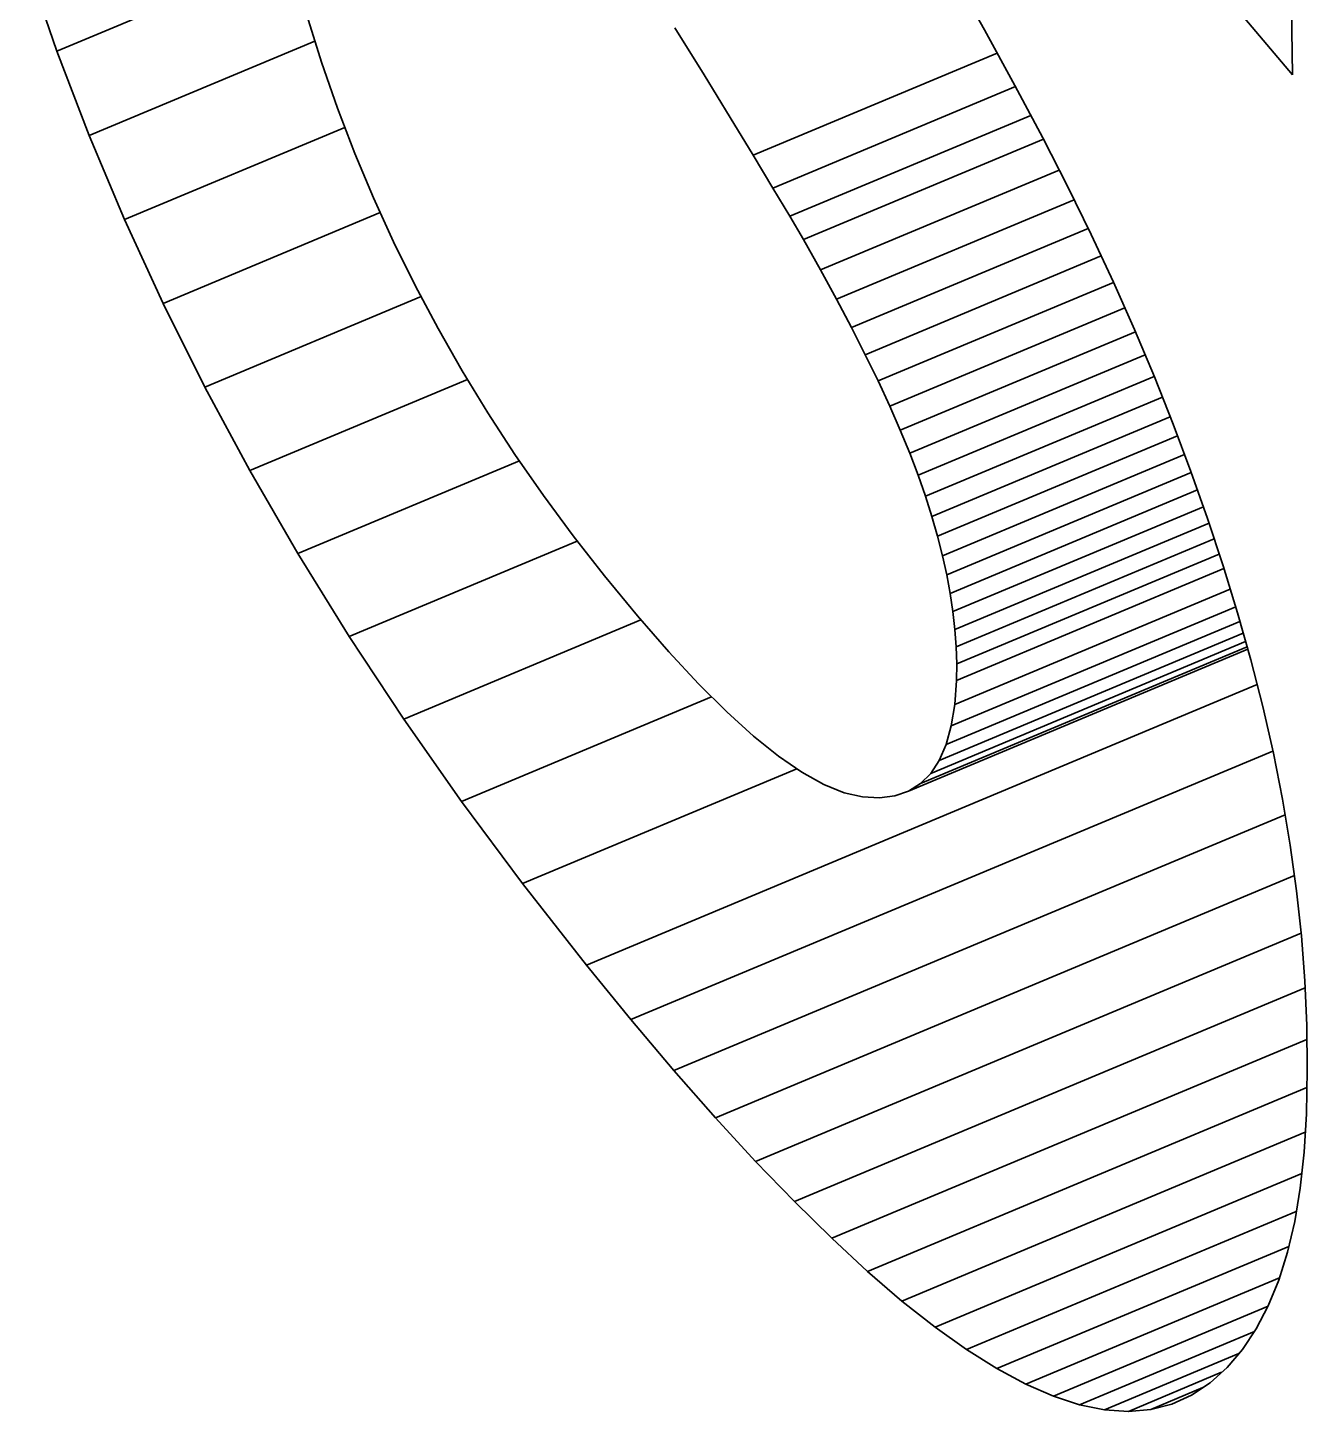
# Model space of a CAD drawing. Extents: x 23 to 417, y 3 to 294.
# Drawn here: x 283.0697 to 283.2208, y 65.1616 to 65.3252 of the extents above; entities that cross this region are included whole.
import ezdxf

# ---------------------------------------------------------------- set-up
doc = ezdxf.new("R2010")
doc.units = 0
doc.layers.get('0').update_dxf_attribs({"lineweight": 13})

# ---------------------------------------------------------------- blocks, each defined once
blk = doc.blocks.new('BLOCK4687')
at = {"color": 7, "lineweight": 35, "ltscale": 0.008018}
blk.add_line((17.21067, -67.78083), (17.00354, -67.53598), dxfattribs=at)
at = {"color": 7, "lineweight": 35, "ltscale": 0.003735}
blk.add_line((16.4807, -67.76676), (16.61852, -67.70909), dxfattribs=at)
at = {"color": 7, "lineweight": 35, "ltscale": 0.001322}
blk.add_line((16.4807, -67.76676), (16.46341, -67.71681), dxfattribs=at)
at = {"color": 7, "lineweight": 35, "ltscale": 0.000996817}
blk.add_line((17.00901, -67.71946), (17.0286, -67.75419), dxfattribs=at)
at = {"color": 7, "lineweight": 35, "ltscale": 0.000726285}
blk.add_line((16.62837, -67.74554), (16.63701, -67.77328), dxfattribs=at)
at = {"color": 7, "lineweight": 35, "ltscale": 0.000981069}
blk.add_line((17.21011, -67.74159), (17.21067, -67.78083), dxfattribs=at)
at = {"color": 7, "lineweight": 35, "ltscale": 0.000821115}
blk.add_line((16.86298, -67.78088), (16.84573, -67.75293), dxfattribs=at)
at = {"color": 7, "lineweight": 35, "ltscale": 0.000936261}
blk.add_line((17.0286, -67.75419), (17.04661, -67.78703), dxfattribs=at)
at = {"color": 7, "lineweight": 35, "ltscale": 0.003615}
blk.add_line((16.49975, -67.81662), (16.63313, -67.7608), dxfattribs=at)
at = {"color": 7, "lineweight": 35, "ltscale": 0.001334}
blk.add_line((16.49975, -67.81662), (16.4807, -67.76676), dxfattribs=at)
at = {"color": 7, "lineweight": 35, "ltscale": 0.003907}
blk.add_line((16.89196, -67.82828), (17.03614, -67.76794), dxfattribs=at)
at = {"color": 7, "lineweight": 35, "ltscale": 0.000720356}
blk.add_line((16.63701, -67.77328), (16.64645, -67.8005), dxfattribs=at)
at = {"color": 7, "lineweight": 35, "ltscale": 0.000736748}
blk.add_line((16.87839, -67.806), (16.86298, -67.78088), dxfattribs=at)
at = {"color": 7, "lineweight": 35, "ltscale": 0.003884}
blk.add_line((16.9037, -67.84774), (17.04701, -67.78777), dxfattribs=at)
at = {"color": 7, "lineweight": 35, "ltscale": 0.00087637}
blk.add_line((17.04661, -67.78703), (17.06306, -67.81799), dxfattribs=at)
at = {"color": 7, "lineweight": 35, "ltscale": 0.000715492}
blk.add_line((16.64645, -67.8005), (16.65669, -67.82723), dxfattribs=at)
at = {"color": 7, "lineweight": 35, "ltscale": 0.00386}
blk.add_line((16.91359, -67.86437), (17.05603, -67.80476), dxfattribs=at)
at = {"color": 7, "lineweight": 35, "ltscale": 0.003528}
blk.add_line((16.52063, -67.86635), (16.65081, -67.81187), dxfattribs=at)
at = {"color": 7, "lineweight": 35, "ltscale": 0.000652282}
blk.add_line((16.89196, -67.82828), (16.87839, -67.806), dxfattribs=at)
at = {"color": 7, "lineweight": 35, "ltscale": 0.001348}
blk.add_line((16.52063, -67.86635), (16.49975, -67.81662), dxfattribs=at)
at = {"color": 7, "lineweight": 35, "ltscale": 0.003844}
blk.add_line((16.92165, -67.87817), (17.06348, -67.81881), dxfattribs=at)
at = {"color": 7, "lineweight": 35, "ltscale": 0.000816029}
blk.add_line((17.06306, -67.81799), (17.07792, -67.84704), dxfattribs=at)
at = {"color": 7, "lineweight": 35, "ltscale": 0.000713432}
blk.add_line((16.65669, -67.82723), (16.66774, -67.85354), dxfattribs=at)
at = {"color": 7, "lineweight": 35, "ltscale": 0.000568213}
blk.add_line((16.9037, -67.84774), (16.89196, -67.82828), dxfattribs=at)
at = {"color": 7, "lineweight": 35, "ltscale": 0.003823}
blk.add_line((16.93176, -67.89608), (17.07281, -67.83705), dxfattribs=at)
at = {"color": 7, "lineweight": 35, "ltscale": 0.000714709}
blk.add_line((16.66774, -67.85354), (16.67961, -67.87955), dxfattribs=at)
at = {"color": 7, "lineweight": 35, "ltscale": 0.000483559}
blk.add_line((16.91359, -67.86437), (16.9037, -67.84774), dxfattribs=at)
at = {"color": 7, "lineweight": 35, "ltscale": 0.000782323}
blk.add_line((17.07792, -67.84704), (17.09168, -67.87515), dxfattribs=at)
at = {"color": 7, "lineweight": 35, "ltscale": 0.003805}
blk.add_line((16.94122, -67.91338), (17.08163, -67.85462), dxfattribs=at)
at = {"color": 7, "lineweight": 35, "ltscale": 0.001364}
blk.add_line((16.54339, -67.91592), (16.52063, -67.86635), dxfattribs=at)
at = {"color": 7, "lineweight": 35, "ltscale": 0.003477}
blk.add_line((16.54339, -67.91592), (16.6717, -67.86222), dxfattribs=at)
at = {"color": 7, "lineweight": 35, "ltscale": 0.000399533}
blk.add_line((16.92165, -67.87817), (16.91359, -67.86437), dxfattribs=at)
at = {"color": 7, "lineweight": 35, "ltscale": 0.00051419}
blk.add_line((16.93176, -67.89608), (16.92165, -67.87817), dxfattribs=at)
at = {"color": 7, "lineweight": 35, "ltscale": 0.00379}
blk.add_line((16.95005, -67.93008), (17.08992, -67.87154), dxfattribs=at)
at = {"color": 7, "lineweight": 35, "ltscale": 0.000774327}
blk.add_line((17.09168, -67.87515), (17.10478, -67.90322), dxfattribs=at)
at = {"color": 7, "lineweight": 35, "ltscale": 0.00071691}
blk.add_line((16.67961, -67.87955), (16.6923, -67.90526), dxfattribs=at)
at = {"color": 7, "lineweight": 35, "ltscale": 0.003777}
blk.add_line((16.95823, -67.94615), (17.0976, -67.88783), dxfattribs=at)
at = {"color": 7, "lineweight": 35, "ltscale": 0.000493106}
blk.add_line((16.94122, -67.91338), (16.93176, -67.89608), dxfattribs=at)
at = {"color": 7, "lineweight": 35, "ltscale": 0.000719492}
blk.add_line((16.6923, -67.90526), (16.70582, -67.93067), dxfattribs=at)
at = {"color": 7, "lineweight": 35, "ltscale": 0.003769}
blk.add_line((16.96577, -67.96162), (17.10487, -67.90341), dxfattribs=at)
at = {"color": 7, "lineweight": 35, "ltscale": 0.000766476}
blk.add_line((17.10478, -67.90322), (17.11722, -67.93124), dxfattribs=at)
at = {"color": 7, "lineweight": 35, "ltscale": 0.001381}
blk.add_line((16.56805, -67.96533), (16.54339, -67.91592), dxfattribs=at)
at = {"color": 7, "lineweight": 35, "ltscale": 0.003463}
blk.add_line((16.56805, -67.96533), (16.69581, -67.91186), dxfattribs=at)
at = {"color": 7, "lineweight": 35, "ltscale": 0.000472114}
blk.add_line((16.95005, -67.93008), (16.94122, -67.91338), dxfattribs=at)
at = {"color": 7, "lineweight": 35, "ltscale": 0.003762}
blk.add_line((16.97268, -67.97648), (17.11151, -67.91838), dxfattribs=at)
at = {"color": 7, "lineweight": 35, "ltscale": 0.000722664}
blk.add_line((16.70582, -67.93067), (16.72015, -67.95577), dxfattribs=at)
at = {"color": 7, "lineweight": 35, "ltscale": 0.000450955}
blk.add_line((16.95823, -67.94615), (16.95005, -67.93008), dxfattribs=at)
at = {"color": 7, "lineweight": 35, "ltscale": 0.003763}
blk.add_line((16.97893, -67.99072), (17.11779, -67.9326), dxfattribs=at)
at = {"color": 7, "lineweight": 35, "ltscale": 0.000759645}
blk.add_line((17.11722, -67.93124), (17.12901, -67.95924), dxfattribs=at)
at = {"color": 7, "lineweight": 35, "ltscale": 0.000430172}
blk.add_line((16.96577, -67.96162), (16.95823, -67.94615), dxfattribs=at)
at = {"color": 7, "lineweight": 35, "ltscale": 0.003766}
blk.add_line((16.98455, -68.00434), (17.12351, -67.94619), dxfattribs=at)
at = {"color": 7, "lineweight": 35, "ltscale": 0.000726472}
blk.add_line((16.72015, -67.95577), (16.7353, -67.98057), dxfattribs=at)
at = {"color": 7, "lineweight": 35, "ltscale": 0.003778}
blk.add_line((16.98952, -68.01735), (17.12892, -67.95902), dxfattribs=at)
at = {"color": 7, "lineweight": 35, "ltscale": 0.000752051}
blk.add_line((17.12901, -67.95924), (17.14014, -67.98719), dxfattribs=at)
at = {"color": 7, "lineweight": 35, "ltscale": 0.001399}
blk.add_line((16.59459, -68.0146), (16.56805, -67.96533), dxfattribs=at)
at = {"color": 7, "lineweight": 35, "ltscale": 0.003486}
blk.add_line((16.59459, -68.0146), (16.72321, -67.96078), dxfattribs=at)
at = {"color": 7, "lineweight": 35, "ltscale": 0.000409557}
blk.add_line((16.97268, -67.97648), (16.96577, -67.96162), dxfattribs=at)
at = {"color": 7, "lineweight": 35, "ltscale": 0.00038879}
blk.add_line((16.97893, -67.99072), (16.97268, -67.97648), dxfattribs=at)
at = {"color": 7, "lineweight": 35, "ltscale": 0.003792}
blk.add_line((16.99385, -68.02975), (17.13377, -67.9712), dxfattribs=at)
at = {"color": 7, "lineweight": 35, "ltscale": 0.00073136}
blk.add_line((16.7353, -67.98057), (16.75128, -68.00507), dxfattribs=at)
at = {"color": 7, "lineweight": 35, "ltscale": 0.003815}
blk.add_line((16.99764, -68.04172), (17.1384, -67.98282), dxfattribs=at)
at = {"color": 7, "lineweight": 35, "ltscale": 0.000368503}
blk.add_line((16.98455, -68.00434), (16.97893, -67.99072), dxfattribs=at)
at = {"color": 7, "lineweight": 35, "ltscale": 0.000745483}
blk.add_line((17.14014, -67.98719), (17.15061, -68.01511), dxfattribs=at)
at = {"color": 7, "lineweight": 35, "ltscale": 0.003841}
blk.add_line((17.001, -68.05346), (17.14275, -67.99414), dxfattribs=at)
at = {"color": 7, "lineweight": 35, "ltscale": 0.003548}
blk.add_line((16.62302, -68.06371), (16.75395, -68.00892), dxfattribs=at)
at = {"color": 7, "lineweight": 35, "ltscale": 0.000736426}
blk.add_line((16.75128, -68.00507), (16.76808, -68.02927), dxfattribs=at)
at = {"color": 7, "lineweight": 35, "ltscale": 0.000348166}
blk.add_line((16.98952, -68.01735), (16.98455, -68.00434), dxfattribs=at)
at = {"color": 7, "lineweight": 35, "ltscale": 0.003874}
blk.add_line((17.00392, -68.06495), (17.14687, -68.00513), dxfattribs=at)
at = {"color": 7, "lineweight": 35, "ltscale": 0.001419}
blk.add_line((16.62302, -68.06371), (16.59459, -68.0146), dxfattribs=at)
at = {"color": 7, "lineweight": 35, "ltscale": 0.000328363}
blk.add_line((16.99385, -68.02975), (16.98952, -68.01735), dxfattribs=at)
at = {"color": 7, "lineweight": 35, "ltscale": 0.003914}
blk.add_line((17.0064, -68.0762), (17.15084, -68.01575), dxfattribs=at)
at = {"color": 7, "lineweight": 35, "ltscale": 0.000739173}
blk.add_line((17.15061, -68.01511), (17.16043, -68.043), dxfattribs=at)
at = {"color": 7, "lineweight": 35, "ltscale": 0.000742111}
blk.add_line((16.76808, -68.02927), (16.7857, -68.05316), dxfattribs=at)
at = {"color": 7, "lineweight": 35, "ltscale": 0.000313937}
blk.add_line((16.99764, -68.04172), (16.99385, -68.02975), dxfattribs=at)
at = {"color": 7, "lineweight": 35, "ltscale": 0.003958}
blk.add_line((17.00844, -68.08721), (17.15448, -68.02609), dxfattribs=at)
at = {"color": 7, "lineweight": 35, "ltscale": 0.000305195}
blk.add_line((17.001, -68.05346), (16.99764, -68.04172), dxfattribs=at)
at = {"color": 7, "lineweight": 35, "ltscale": 0.004009}
blk.add_line((17.01006, -68.09798), (17.15799, -68.03607), dxfattribs=at)
at = {"color": 7, "lineweight": 35, "ltscale": 0.004068}
blk.add_line((17.01123, -68.10851), (17.16132, -68.0457), dxfattribs=at)
at = {"color": 7, "lineweight": 35, "ltscale": 0.000732867}
blk.add_line((17.16043, -68.043), (17.1696, -68.07085), dxfattribs=at)
at = {"color": 7, "lineweight": 35, "ltscale": 0.003653}
blk.add_line((16.65334, -68.11267), (16.78813, -68.05626), dxfattribs=at)
at = {"color": 7, "lineweight": 35, "ltscale": 0.000748809}
blk.add_line((16.7857, -68.05316), (16.80415, -68.07676), dxfattribs=at)
at = {"color": 7, "lineweight": 35, "ltscale": 0.000296411}
blk.add_line((17.00392, -68.06495), (17.001, -68.05346), dxfattribs=at)
at = {"color": 7, "lineweight": 35, "ltscale": 0.004131}
blk.add_line((17.01197, -68.11879), (17.16439, -68.05501), dxfattribs=at)
at = {"color": 7, "lineweight": 35, "ltscale": 0.00144}
blk.add_line((16.65334, -68.11267), (16.62302, -68.06371), dxfattribs=at)
at = {"color": 7, "lineweight": 35, "ltscale": 0.000287825}
blk.add_line((17.0064, -68.0762), (17.00392, -68.06495), dxfattribs=at)
at = {"color": 7, "lineweight": 35, "ltscale": 0.004202}
blk.add_line((17.01227, -68.12884), (17.16733, -68.06395), dxfattribs=at)
at = {"color": 7, "lineweight": 35, "ltscale": 0.004282}
blk.add_line((17.01213, -68.13865), (17.17011, -68.07253), dxfattribs=at)
at = {"color": 7, "lineweight": 35, "ltscale": 0.000727165}
blk.add_line((17.1696, -68.07085), (17.17811, -68.09866), dxfattribs=at)
at = {"color": 7, "lineweight": 35, "ltscale": 0.000766268}
blk.add_line((16.80415, -68.07676), (16.82365, -68.10041), dxfattribs=at)
at = {"color": 7, "lineweight": 35, "ltscale": 0.000280002}
blk.add_line((17.00844, -68.08721), (17.0064, -68.0762), dxfattribs=at)
at = {"color": 7, "lineweight": 35, "ltscale": 0.000272337}
blk.add_line((17.01006, -68.09798), (17.00844, -68.08721), dxfattribs=at)
at = {"color": 7, "lineweight": 35, "ltscale": 0.004412}
blk.add_line((17.01108, -68.15291), (17.17386, -68.08478), dxfattribs=at)
at = {"color": 7, "lineweight": 35, "ltscale": 0.004554}
blk.add_line((17.00903, -68.16554), (17.17706, -68.09522), dxfattribs=at)
at = {"color": 7, "lineweight": 35, "ltscale": 0.000264902}
blk.add_line((17.01123, -68.10851), (17.01006, -68.09798), dxfattribs=at)
at = {"color": 7, "lineweight": 35, "ltscale": 0.000721506}
blk.add_line((17.17811, -68.09866), (17.18596, -68.12643), dxfattribs=at)
at = {"color": 7, "lineweight": 35, "ltscale": 0.003799}
blk.add_line((16.68556, -68.16147), (16.82574, -68.1028), dxfattribs=at)
at = {"color": 7, "lineweight": 35, "ltscale": 0.000706248}
blk.add_line((16.82365, -68.10041), (16.8422, -68.12171), dxfattribs=at)
at = {"color": 7, "lineweight": 35, "ltscale": 0.004705}
blk.add_line((17.00598, -68.17653), (17.17958, -68.10387), dxfattribs=at)
at = {"color": 7, "lineweight": 35, "ltscale": 0.001462}
blk.add_line((16.68556, -68.16147), (16.65334, -68.11267), dxfattribs=at)
at = {"color": 7, "lineweight": 35, "ltscale": 0.004867}
blk.add_line((17.00193, -68.18587), (17.18151, -68.11071), dxfattribs=at)
at = {"color": 7, "lineweight": 35, "ltscale": 0.000257729}
blk.add_line((17.01197, -68.11879), (17.01123, -68.10851), dxfattribs=at)
at = {"color": 7, "lineweight": 35, "ltscale": 0.000646483}
blk.add_line((16.8422, -68.12171), (16.85981, -68.14065), dxfattribs=at)
at = {"color": 7, "lineweight": 35, "ltscale": 0.005431}
blk.add_line((16.9838, -68.20406), (17.18419, -68.12019), dxfattribs=at)
at = {"color": 7, "lineweight": 35, "ltscale": 0.00523}
blk.add_line((16.99084, -68.19963), (17.18382, -68.11887), dxfattribs=at)
at = {"color": 7, "lineweight": 35, "ltscale": 0.005042}
blk.add_line((16.99689, -68.19357), (17.18293, -68.11572), dxfattribs=at)
at = {"color": 7, "lineweight": 35, "ltscale": 0.000251317}
blk.add_line((17.01227, -68.12884), (17.01197, -68.11879), dxfattribs=at)
at = {"color": 7, "lineweight": 35, "ltscale": 0.0002451}
blk.add_line((17.01213, -68.13865), (17.01227, -68.12884), dxfattribs=at)
at = {"color": 7, "lineweight": 35, "ltscale": 0.000714123}
blk.add_line((17.18596, -68.12643), (17.19306, -68.1541), dxfattribs=at)
at = {"color": 7, "lineweight": 35, "ltscale": 0.00035757}
blk.add_line((17.01108, -68.15291), (17.01213, -68.13865), dxfattribs=at)
at = {"color": 7, "lineweight": 35, "ltscale": 0.004006}
blk.add_line((16.71966, -68.21013), (16.86746, -68.14827), dxfattribs=at)
at = {"color": 7, "lineweight": 35, "ltscale": 0.010738}
blk.add_line((16.79352, -68.30696), (17.18973, -68.14114), dxfattribs=at)
at = {"color": 7, "lineweight": 35, "ltscale": 0.000588178}
blk.add_line((16.85981, -68.14065), (16.87648, -68.15725), dxfattribs=at)
at = {"color": 7, "lineweight": 35, "ltscale": 0.000319877}
blk.add_line((17.00903, -68.16554), (17.01108, -68.15291), dxfattribs=at)
at = {"color": 7, "lineweight": 35, "ltscale": 0.000704405}
blk.add_line((17.19306, -68.1541), (17.19931, -68.18157), dxfattribs=at)
at = {"color": 7, "lineweight": 35, "ltscale": 0.001485}
blk.add_line((16.71966, -68.21013), (16.68556, -68.16147), dxfattribs=at)
at = {"color": 7, "lineweight": 35, "ltscale": 0.000530551}
blk.add_line((16.87648, -68.15725), (16.8922, -68.1715), dxfattribs=at)
at = {"color": 7, "lineweight": 35, "ltscale": 0.000474466}
blk.add_line((16.8922, -68.1715), (16.90699, -68.1834), dxfattribs=at)
at = {"color": 7, "lineweight": 35, "ltscale": 0.000285024}
blk.add_line((17.00598, -68.17653), (17.00903, -68.16554), dxfattribs=at)
at = {"color": 7, "lineweight": 35, "ltscale": 0.010278}
blk.add_line((16.81977, -68.33907), (17.19904, -68.18035), dxfattribs=at)
at = {"color": 7, "lineweight": 35, "ltscale": 0.00025452}
blk.add_line((17.00193, -68.18587), (17.00598, -68.17653), dxfattribs=at)
at = {"color": 7, "lineweight": 35, "ltscale": 0.000420161}
blk.add_line((16.90699, -68.1834), (16.92082, -68.19294), dxfattribs=at)
at = {"color": 7, "lineweight": 35, "ltscale": 0.000230267}
blk.add_line((16.99689, -68.19357), (17.00193, -68.18587), dxfattribs=at)
at = {"color": 7, "lineweight": 35, "ltscale": 0.000695639}
blk.add_line((17.19931, -68.18157), (17.20472, -68.20887), dxfattribs=at)
at = {"color": 7, "lineweight": 35, "ltscale": 0.004392}
blk.add_line((16.75565, -68.25862), (16.91771, -68.1908), dxfattribs=at)
at = {"color": 7, "lineweight": 35, "ltscale": 0.000369285}
blk.add_line((16.92082, -68.19294), (16.93372, -68.20014), dxfattribs=at)
at = {"color": 7, "lineweight": 35, "ltscale": 0.000213992}
blk.add_line((16.99084, -68.19963), (16.99689, -68.19357), dxfattribs=at)
at = {"color": 7, "lineweight": 35, "ltscale": 0.000322287}
blk.add_line((16.93372, -68.20014), (16.94567, -68.20498), dxfattribs=at)
at = {"color": 7, "lineweight": 35, "ltscale": 0.000282332}
blk.add_line((16.94567, -68.20498), (16.95668, -68.20748), dxfattribs=at)
at = {"color": 7, "lineweight": 35, "ltscale": 0.000212692}
blk.add_line((16.97576, -68.20684), (16.9838, -68.20406), dxfattribs=at)
at = {"color": 7, "lineweight": 35, "ltscale": 0.000207896}
blk.add_line((16.9838, -68.20406), (16.99084, -68.19963), dxfattribs=at)
at = {"color": 7, "lineweight": 35, "ltscale": 0.00151}
blk.add_line((16.75565, -68.25862), (16.71966, -68.21013), dxfattribs=at)
at = {"color": 7, "lineweight": 35, "ltscale": 0.000251346}
blk.add_line((16.95668, -68.20748), (16.96672, -68.20799), dxfattribs=at)
at = {"color": 7, "lineweight": 35, "ltscale": 0.000227788}
blk.add_line((16.96672, -68.20799), (16.97576, -68.20684), dxfattribs=at)
at = {"color": 7, "lineweight": 35, "ltscale": 0.00068717}
blk.add_line((17.20472, -68.20887), (17.20928, -68.23597), dxfattribs=at)
at = {"color": 7, "lineweight": 35, "ltscale": 0.009785}
blk.add_line((16.84519, -68.3691), (17.20626, -68.21799), dxfattribs=at)
at = {"color": 7, "lineweight": 35, "ltscale": 0.000679158}
blk.add_line((17.20928, -68.23597), (17.21299, -68.26289), dxfattribs=at)
at = {"color": 7, "lineweight": 35, "ltscale": 0.009269}
blk.add_line((16.86975, -68.39704), (17.21176, -68.25391), dxfattribs=at)
at = {"color": 7, "lineweight": 35, "ltscale": 0.001535}
blk.add_line((16.79352, -68.30696), (16.75565, -68.25862), dxfattribs=at)
at = {"color": 7, "lineweight": 35, "ltscale": 0.000672152}
blk.add_line((17.21299, -68.26289), (17.21586, -68.28962), dxfattribs=at)
at = {"color": 7, "lineweight": 35, "ltscale": 0.008732}
blk.add_line((16.89347, -68.42289), (17.21569, -68.28804), dxfattribs=at)
at = {"color": 7, "lineweight": 35, "ltscale": 0.000665431}
blk.add_line((17.21586, -68.28962), (17.21788, -68.31616), dxfattribs=at)
at = {"color": 7, "lineweight": 35, "ltscale": 0.001037}
blk.add_line((16.81977, -68.33907), (16.79352, -68.30696), dxfattribs=at)
at = {"color": 7, "lineweight": 35, "ltscale": 0.000659711}
blk.add_line((17.21788, -68.31616), (17.21905, -68.34252), dxfattribs=at)
at = {"color": 7, "lineweight": 35, "ltscale": 0.008177}
blk.add_line((16.91635, -68.44664), (17.21806, -68.32037), dxfattribs=at)
at = {"color": 7, "lineweight": 35, "ltscale": 0.000983509}
blk.add_line((16.84519, -68.3691), (16.81977, -68.33907), dxfattribs=at)
at = {"color": 7, "lineweight": 35, "ltscale": 0.000654032}
blk.add_line((17.21905, -68.34252), (17.21937, -68.36868), dxfattribs=at)
at = {"color": 7, "lineweight": 35, "ltscale": 0.007609}
blk.add_line((16.93839, -68.4683), (17.21915, -68.3508), dxfattribs=at)
at = {"color": 7, "lineweight": 35, "ltscale": 0.000649843}
blk.add_line((17.21937, -68.36868), (17.21885, -68.39467), dxfattribs=at)
at = {"color": 7, "lineweight": 35, "ltscale": 0.000930062}
blk.add_line((16.86975, -68.39704), (16.84519, -68.3691), dxfattribs=at)
at = {"color": 7, "lineweight": 35, "ltscale": 0.007035}
blk.add_line((16.95958, -68.48788), (17.21916, -68.37924), dxfattribs=at)
at = {"color": 7, "lineweight": 35, "ltscale": 0.000877016}
blk.add_line((16.89347, -68.42289), (16.86975, -68.39704), dxfattribs=at)
at = {"color": 7, "lineweight": 35, "ltscale": 0.000568676}
blk.add_line((17.21885, -68.39467), (17.2175, -68.41738), dxfattribs=at)
at = {"color": 7, "lineweight": 35, "ltscale": 0.006458}
blk.add_line((16.97992, -68.50536), (17.2182, -68.40564), dxfattribs=at)
at = {"color": 7, "lineweight": 35, "ltscale": 0.000533029}
blk.add_line((17.2175, -68.41738), (17.21519, -68.43857), dxfattribs=at)
at = {"color": 7, "lineweight": 35, "ltscale": 0.000824362}
blk.add_line((16.91635, -68.44664), (16.89347, -68.42289), dxfattribs=at)
at = {"color": 7, "lineweight": 35, "ltscale": 0.005873}
blk.add_line((16.99943, -68.52075), (17.21612, -68.43006), dxfattribs=at)
at = {"color": 7, "lineweight": 35, "ltscale": 0.000499066}
blk.add_line((17.21519, -68.43857), (17.21192, -68.45827), dxfattribs=at)
at = {"color": 7, "lineweight": 35, "ltscale": 0.000772594}
blk.add_line((16.93839, -68.4683), (16.91635, -68.44664), dxfattribs=at)
at = {"color": 7, "lineweight": 35, "ltscale": 0.005279}
blk.add_line((17.01809, -68.53405), (17.21287, -68.45254), dxfattribs=at)
at = {"color": 7, "lineweight": 35, "ltscale": 0.000466328}
blk.add_line((17.21192, -68.45827), (17.20767, -68.47643), dxfattribs=at)
at = {"color": 7, "lineweight": 35, "ltscale": 0.000721184}
blk.add_line((16.95958, -68.48788), (16.93839, -68.4683), dxfattribs=at)
at = {"color": 7, "lineweight": 35, "ltscale": 0.004675}
blk.add_line((17.03594, -68.54528), (17.20845, -68.47309), dxfattribs=at)
at = {"color": 7, "lineweight": 35, "ltscale": 0.000436363}
blk.add_line((17.20767, -68.47643), (17.20246, -68.49309), dxfattribs=at)
at = {"color": 7, "lineweight": 35, "ltscale": 0.000670558}
blk.add_line((16.97992, -68.50536), (16.95958, -68.48788), dxfattribs=at)
at = {"color": 7, "lineweight": 35, "ltscale": 0.004061}
blk.add_line((17.05303, -68.55446), (17.20288, -68.49175), dxfattribs=at)
at = {"color": 7, "lineweight": 35, "ltscale": 0.000408962}
blk.add_line((17.20246, -68.49309), (17.19629, -68.50824), dxfattribs=at)
at = {"color": 7, "lineweight": 35, "ltscale": 0.000621229}
blk.add_line((16.99943, -68.52075), (16.97992, -68.50536), dxfattribs=at)
at = {"color": 7, "lineweight": 35, "ltscale": 0.003437}
blk.add_line((17.06934, -68.56156), (17.19616, -68.50849), dxfattribs=at)
at = {"color": 7, "lineweight": 35, "ltscale": 0.000384704}
blk.add_line((17.19629, -68.50824), (17.18915, -68.52187), dxfattribs=at)
at = {"color": 7, "lineweight": 35, "ltscale": 0.000572925}
blk.add_line((17.01809, -68.53405), (16.99943, -68.52075), dxfattribs=at)
at = {"color": 7, "lineweight": 35, "ltscale": 0.002798}
blk.add_line((17.08488, -68.56662), (17.18811, -68.52342), dxfattribs=at)
at = {"color": 7, "lineweight": 35, "ltscale": 0.000364498}
blk.add_line((17.18915, -68.52187), (17.18104, -68.53398), dxfattribs=at)
at = {"color": 7, "lineweight": 35, "ltscale": 0.000527297}
blk.add_line((17.03594, -68.54528), (17.01809, -68.53405), dxfattribs=at)
at = {"color": 7, "lineweight": 35, "ltscale": 0.002149}
blk.add_line((17.09965, -68.56961), (17.17895, -68.53642), dxfattribs=at)
at = {"color": 7, "lineweight": 35, "ltscale": 0.000348923}
blk.add_line((17.18104, -68.53398), (17.17196, -68.54458), dxfattribs=at)
at = {"color": 7, "lineweight": 35, "ltscale": 0.000484935}
blk.add_line((17.05303, -68.55446), (17.03594, -68.54528), dxfattribs=at)
at = {"color": 7, "lineweight": 35, "ltscale": 0.001494}
blk.add_line((17.11365, -68.57055), (17.16876, -68.54748), dxfattribs=at)
at = {"color": 7, "lineweight": 35, "ltscale": 0.000338646}
blk.add_line((17.17196, -68.54458), (17.16192, -68.55368), dxfattribs=at)
at = {"color": 7, "lineweight": 35, "ltscale": 0.000444688}
blk.add_line((17.06934, -68.56156), (17.05303, -68.55446), dxfattribs=at)
at = {"color": 7, "lineweight": 35, "ltscale": 0.000835175}
blk.add_line((17.12687, -68.56941), (17.15769, -68.55651), dxfattribs=at)
at = {"color": 7, "lineweight": 35, "ltscale": 0.00032827}
blk.add_line((17.16192, -68.55368), (17.15101, -68.56099), dxfattribs=at)
at = {"color": 7, "lineweight": 35, "ltscale": 0.000408559}
blk.add_line((17.08488, -68.56662), (17.06934, -68.56156), dxfattribs=at)
at = {"color": 7, "lineweight": 35, "ltscale": 0.000320222}
blk.add_line((17.15101, -68.56099), (17.13932, -68.56623), dxfattribs=at)
at = {"color": 7, "lineweight": 35, "ltscale": 0.000376669}
blk.add_line((17.09965, -68.56961), (17.08488, -68.56662), dxfattribs=at)
at = {"color": 7, "lineweight": 35, "ltscale": 0.00035083}
blk.add_line((17.11365, -68.57055), (17.09965, -68.56961), dxfattribs=at)
at = {"color": 7, "lineweight": 35, "ltscale": 0.000331727}
blk.add_line((17.12687, -68.56941), (17.11365, -68.57055), dxfattribs=at)
at = {"color": 7, "lineweight": 35, "ltscale": 0.000321374}
blk.add_line((17.13932, -68.56623), (17.12687, -68.56941), dxfattribs=at)

msp = doc.modelspace()

# ---------------------------------------------------------------- block references
at = {"lineweight": 0, "xscale": 0.2, "yscale": 0.2, "zscale": 0.2}
msp.add_blockref('BLOCK4687', (279.77697, 78.87574), dxfattribs=at)

doc.saveas('drawing.dxf')
